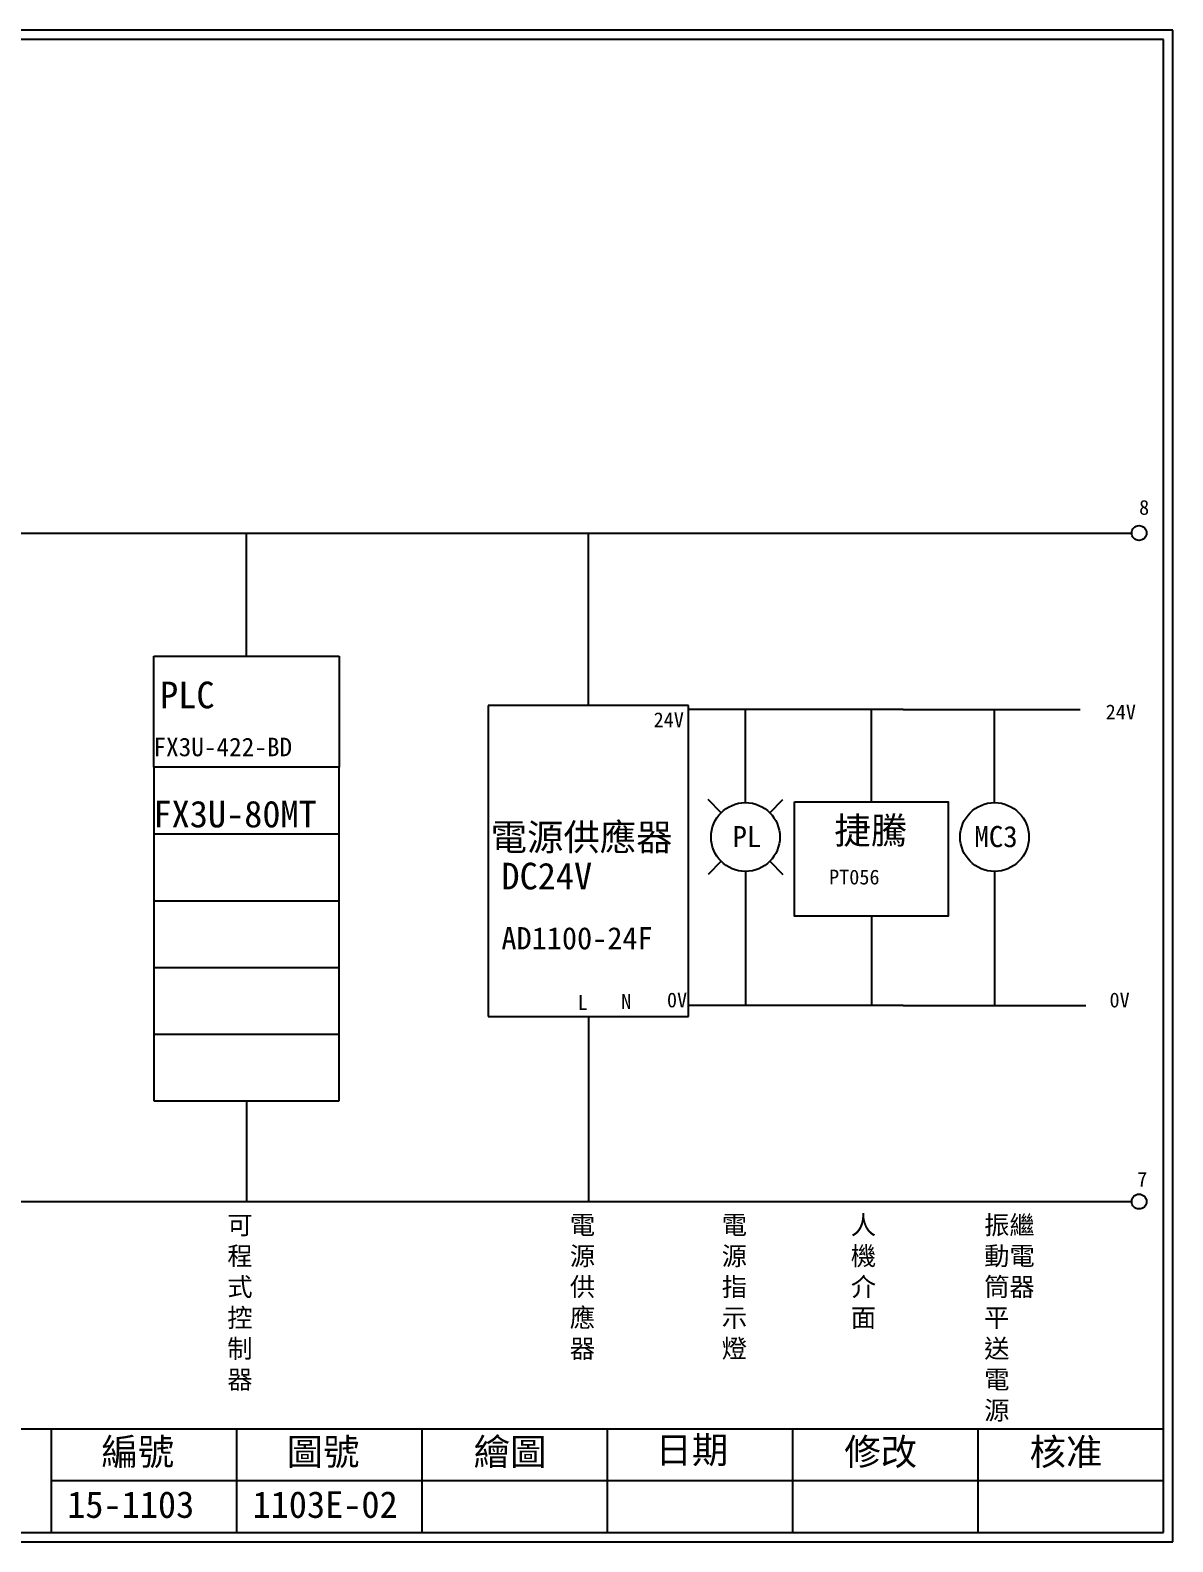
# Model space of a CAD drawing. Extents: x 10 to 297, y 3 to 207.
# Drawn here: x 142.9 to 297, y 3 to 207 of the extents above; entities that cross this region are included whole.
import ezdxf
from ezdxf.enums import TextEntityAlignment as Align

# ---------------------------------------------------------------- set-up
doc = ezdxf.new("R2010")
doc.units = 0
doc.layers.get('0').update_dxf_attribs({"linetype": 'CONTINUOUS'})
doc.layers.add('圖框層', color=7, linetype='CONTINUOUS')
doc.layers.add('標尺寸層', color=3, linetype='CONTINUOUS')
doc.styles.add('CNS', font='romanc.shx', dxfattribs={"bigfont": 'chineset.shx'})
doc.styles.add('STSL', font='kaiu.ttf')

msp = doc.modelspace()

# ---------------------------------------------------------------- linework, layer by layer
for p, q in [((48.79, 139.12), (291.46, 139.12)), ((159.57, 122.51), (184.57, 122.51)), ((159.57, 107.51), (159.57, 122.51)), ((184.57, 122.51), (184.57, 107.51)), ((231.67, 115.86), (204.67, 115.86)), ((204.67, 115.86), (204.67, 73.86)), ((231.67, 73.86), (231.67, 115.86)), ((260.64, 115.32), (231.67, 115.32)), ((239.36, 106.65), (239.36, 115.32)), ((272.96, 106.65), (272.96, 115.32)), ((184.57, 107.51), (159.57, 107.51)), ((159.57, 107.51), (159.57, 98.51)), ((184.57, 98.51), (184.57, 107.51)), ((239.36, 102.74), (239.36, 106.65)), ((272.96, 102.74), (272.96, 106.65)), ((236.08, 101.38), (234.31, 103.15)), ((242.64, 101.38), (244.41, 103.15)), ((159.57, 98.51), (184.57, 98.51)), ((159.57, 98.51), (159.57, 89.51)), ((184.57, 89.51), (184.57, 98.51)), ((236.08, 94.82), (234.31, 93.05)), ((242.64, 94.82), (244.41, 93.05)), ((239.36, 93.46), (239.36, 89.51)), ((272.96, 93.46), (272.96, 89.51)), ((159.57, 89.51), (184.57, 89.51)), ((159.57, 89.51), (159.57, 80.51)), ((184.57, 80.51), (184.57, 89.51)), ((239.36, 89.51), (239.36, 75.38)), ((272.96, 89.51), (272.96, 75.38)), ((159.57, 80.51), (184.57, 80.51)), ((159.57, 80.51), (159.57, 71.51)), ((184.57, 71.51), (184.57, 80.51)), ((204.67, 73.86), (231.67, 73.86)), ((260.64, 75.38), (231.67, 75.38)), ((159.57, 71.51), (184.57, 71.51)), ((159.57, 71.51), (159.57, 62.51)), ((184.57, 62.51), (184.57, 71.51)), ((159.57, 62.51), (184.57, 62.51)), ((52.98, 48.91), (291.46, 48.91))]:
    msp.add_line(p, q)
for centre in [(239.36, 98.1), (272.96, 98.1)]:
    msp.add_circle(centre, 4.64)
at = {"layer": '圖框層', "color": 7}
for p, q in [((297, 206.97), (10, 206.97)), ((297, 3), (297, 206.97)), ((295.75, 205.72), (11.25, 205.72)), ((295.75, 4.25), (295.75, 205.72)), ((11.25, 18.25), (295.75, 18.25)), ((145.75, 4.25), (145.75, 18.25)), ((170.75, 4.25), (170.75, 18.25)), ((195.75, 4.25), (195.75, 18.25)), ((220.75, 4.25), (220.75, 18.25)), ((245.75, 4.25), (245.75, 18.25)), ((270.75, 4.25), (270.75, 18.25)), ((145.75, 11.25), (295.75, 11.25)), ((11.25, 4.25), (295.75, 4.25)), ((10, 3), (297, 3))]:
    msp.add_line(p, q, dxfattribs=at)
at = {"layer": '標尺寸層', "color": 7}
for p, q in [((172.07, 122.51), (172.07, 139.12)), ((218.17, 115.86), (218.17, 139.12)), ((256.34, 102.85), (256.34, 115.32)), ((260.64, 115.32), (284.52, 115.32)), ((256.34, 87.41), (256.34, 75.38)), ((218.17, 73.86), (218.17, 48.91)), ((260.64, 75.38), (285.27, 75.38)), ((172.07, 62.51), (172.07, 48.91))]:
    msp.add_line(p, q, dxfattribs=at)
msp.add_lwpolyline([(245.99, 102.85), (266.69, 102.85), (266.69, 87.41), (245.99, 87.41)], close=True, dxfattribs=at)
for centre in [(292.46, 139.12), (292.46, 48.91)]:
    msp.add_circle(centre, 1, dxfattribs=at)

# ---------------------------------------------------------------- texts
at = {"color": 7}
for s, p in [('PL', (239.56, 98.16)), ('MC3', (273.16, 98.16))]:
    msp.add_text(s, height=2.856, dxfattribs=at).set_placement(p, align=Align.MIDDLE_CENTER)
at = {"layer": '圖框層', "color": 4, "style": 'STSL'}
for s, height, p in [('8', 2, (292.46, 141.58)), ('PLC', 3.6, (160.39, 115.47)), ('24V', 2, (226.97, 112.92)), ('24V', 2, (287.95, 113.98)), ('FX3U-422-BD', 2.5, (159.5, 109)), ('FX3U-80MT', 3.6, (159.5, 99.4)), ('電源供應器', 3.6, (204.98, 96.28)), ('捷騰', 3.6, (251.35, 97.19)), ('DC24V', 3.6, (206.44, 91.03)), ('PT056', 2, (250.64, 91.7)), ('AD1100-24F', 3, (206.44, 82.94)), ('L', 2, (216.73, 74.76)), ('N', 2, (222.6, 74.91)), ('0V', 2, (228.77, 75.11)), ('0V', 2, (288.47, 75.11)), ('7', 2, (292.2, 50.91)), ('編號', 3.6, (152.47, 13.34)), ('圖號', 3.6, (177.47, 13.34)), ('繪圖', 3.6, (202.69, 13.34)), ('日期', 3.6, (227.22, 13.59)), ('修改', 3.6, (252.69, 13.34)), ('核准', 3.6, (277.69, 13.34)), ('15-1103', 3.6, (147.86, 6.22)), ('1103E-02', 3.6, (172.86, 6.22))]:
    msp.add_text(s, height=height, dxfattribs=at).set_placement(p)
at = {"layer": '標尺寸層', "color": 7, "char_height": 2.5, "attachment_point": 1, "style": 'CNS'}
for s, insert, width in [('{\\fDFKai-SB|b0|i0|c136|p65;可程式控制器}', (169.46, 46.99), 5.4243), ('{\\fDFKai-SB|b0|i0|c136|p65;電源供應器}', (215.67, 46.99), 5.4243), ('{\\fDFKai-SB|b0|i0|c136|p65;電源指示燈}', (236.16, 46.99), 5.4243), ('{\\fDFKai-SB|b0|i0|c136|p65;人機介面}', (253.57, 46.99), 5.4243), ('{\\fDFKai-SB|b0|i0|c136|p65;振繼\\P動電\\P筒器\\P平\\P送\\P電\\P源}', (271.56, 46.99), 8.156)]:
    msp.add_mtext(s, dxfattribs=dict(at, insert=insert, width=width))

doc.saveas('drawing.dxf')
